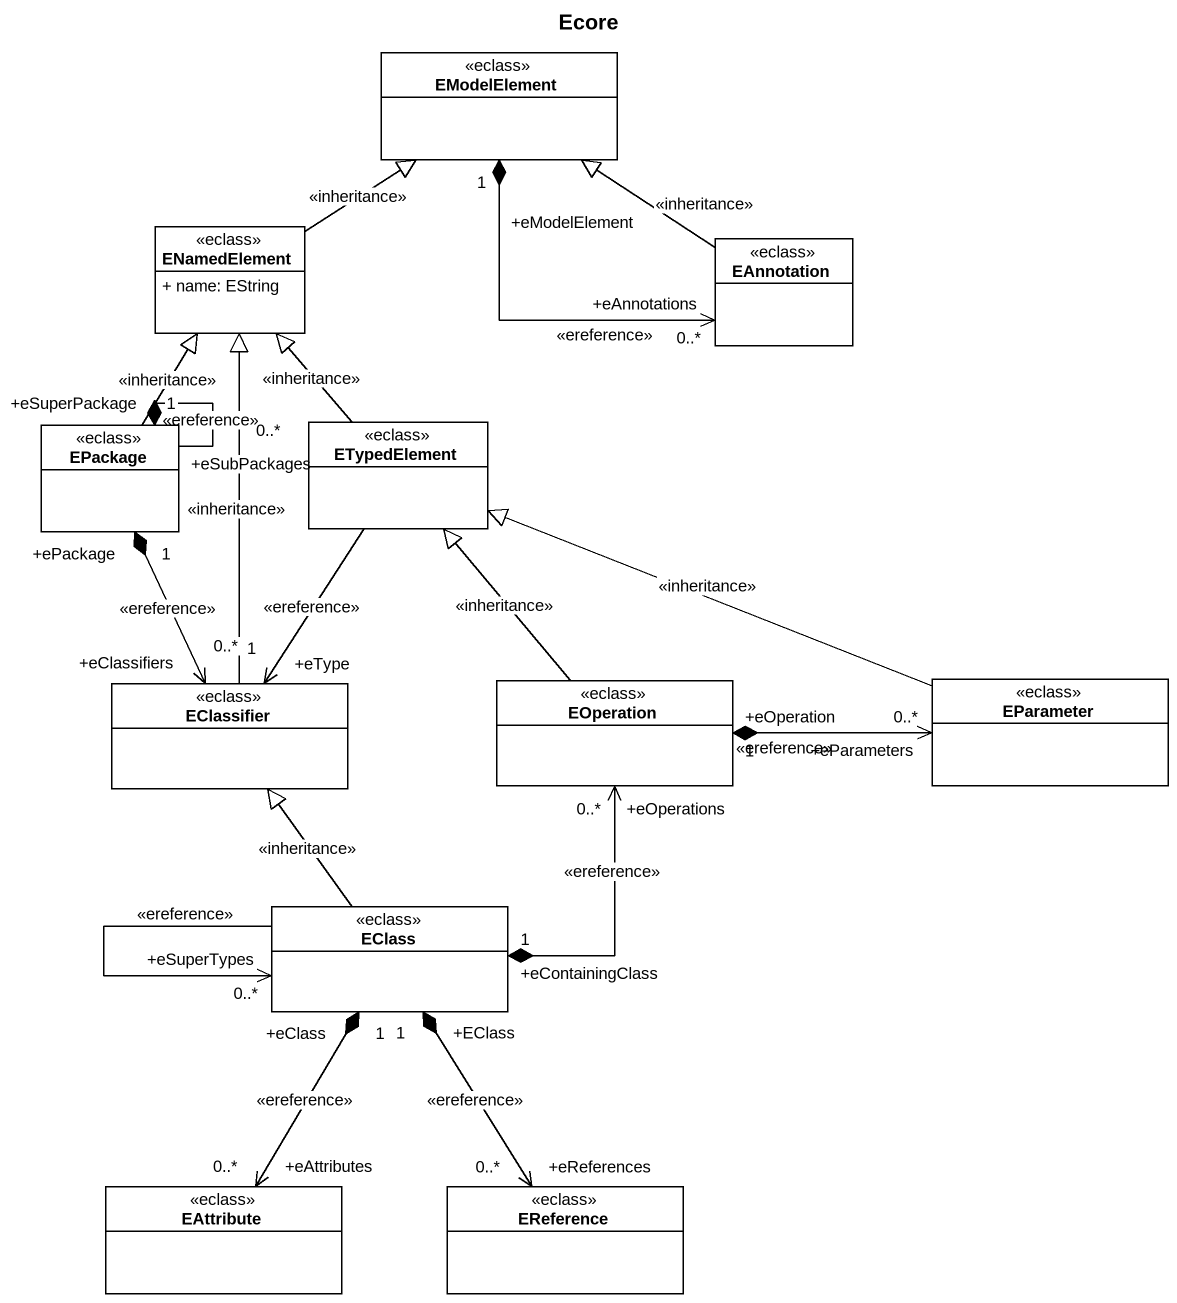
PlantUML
@startuml
title Ecore
hide circle
hide empty members
skinparam classAttributeIconSize 0
class EModelElement <<eclass>>
class ENamedElement <<eclass>> {
  + name: EString
}
class EAnnotation <<eclass>>
class EPackage <<eclass>>
class ETypedElement <<eclass>>
class EClassifier <<eclass>>
class EOperation <<eclass>>
class EParameter <<eclass>>
class EClass <<eclass>>
class EAttribute <<eclass>>
class EReference <<eclass>>
ENamedElement -up-|> EModelElement : <<inheritance>>
EAnnotation "+eAnnotations\n0..*" <-up-* "+eModelElement\n1" EModelElement : <<ereference>>
EAnnotation -up-|> EModelElement : <<inheritance>>
EPackage -up-|> ENamedElement : <<inheritance>>
EPackage "+eSubPackages\n0..*" --* "+eSuperPackage\n1" EPackage : <<ereference>>
ETypedElement -up-|> ENamedElement : <<inheritance>>
EClassifier -up-|> ENamedElement : <<inheritance>>
EClassifier "+eClassifiers\n0..*" <-up-* "+ePackage\n1" EPackage : <<ereference>>
EClassifier "+eType\n1" <-up- ETypedElement : <<ereference>>
EOperation -up-|> ETypedElement : <<inheritance>>
EOperation "+eOperation\n1" *-right-> "+eParameters\n0..*" EParameter : <<ereference>>
EOperation "+eOperations\n0..*" <--* "+eContainingClass\n1" EClass : <<ereference>>
EParameter -left-|> ETypedElement : <<inheritance>>
EClass -up-|> EClassifier : <<inheritance>>
EClass --> "+eSuperTypes\n0..*" EClass : <<ereference>>
EClass "+eClass\n1" *--> "+eAttributes\n0..*" EAttribute : <<ereference>>
EClass "+EClass\n1" *--> "+eReferences\n0..*" EReference : <<ereference>>
@enduml
